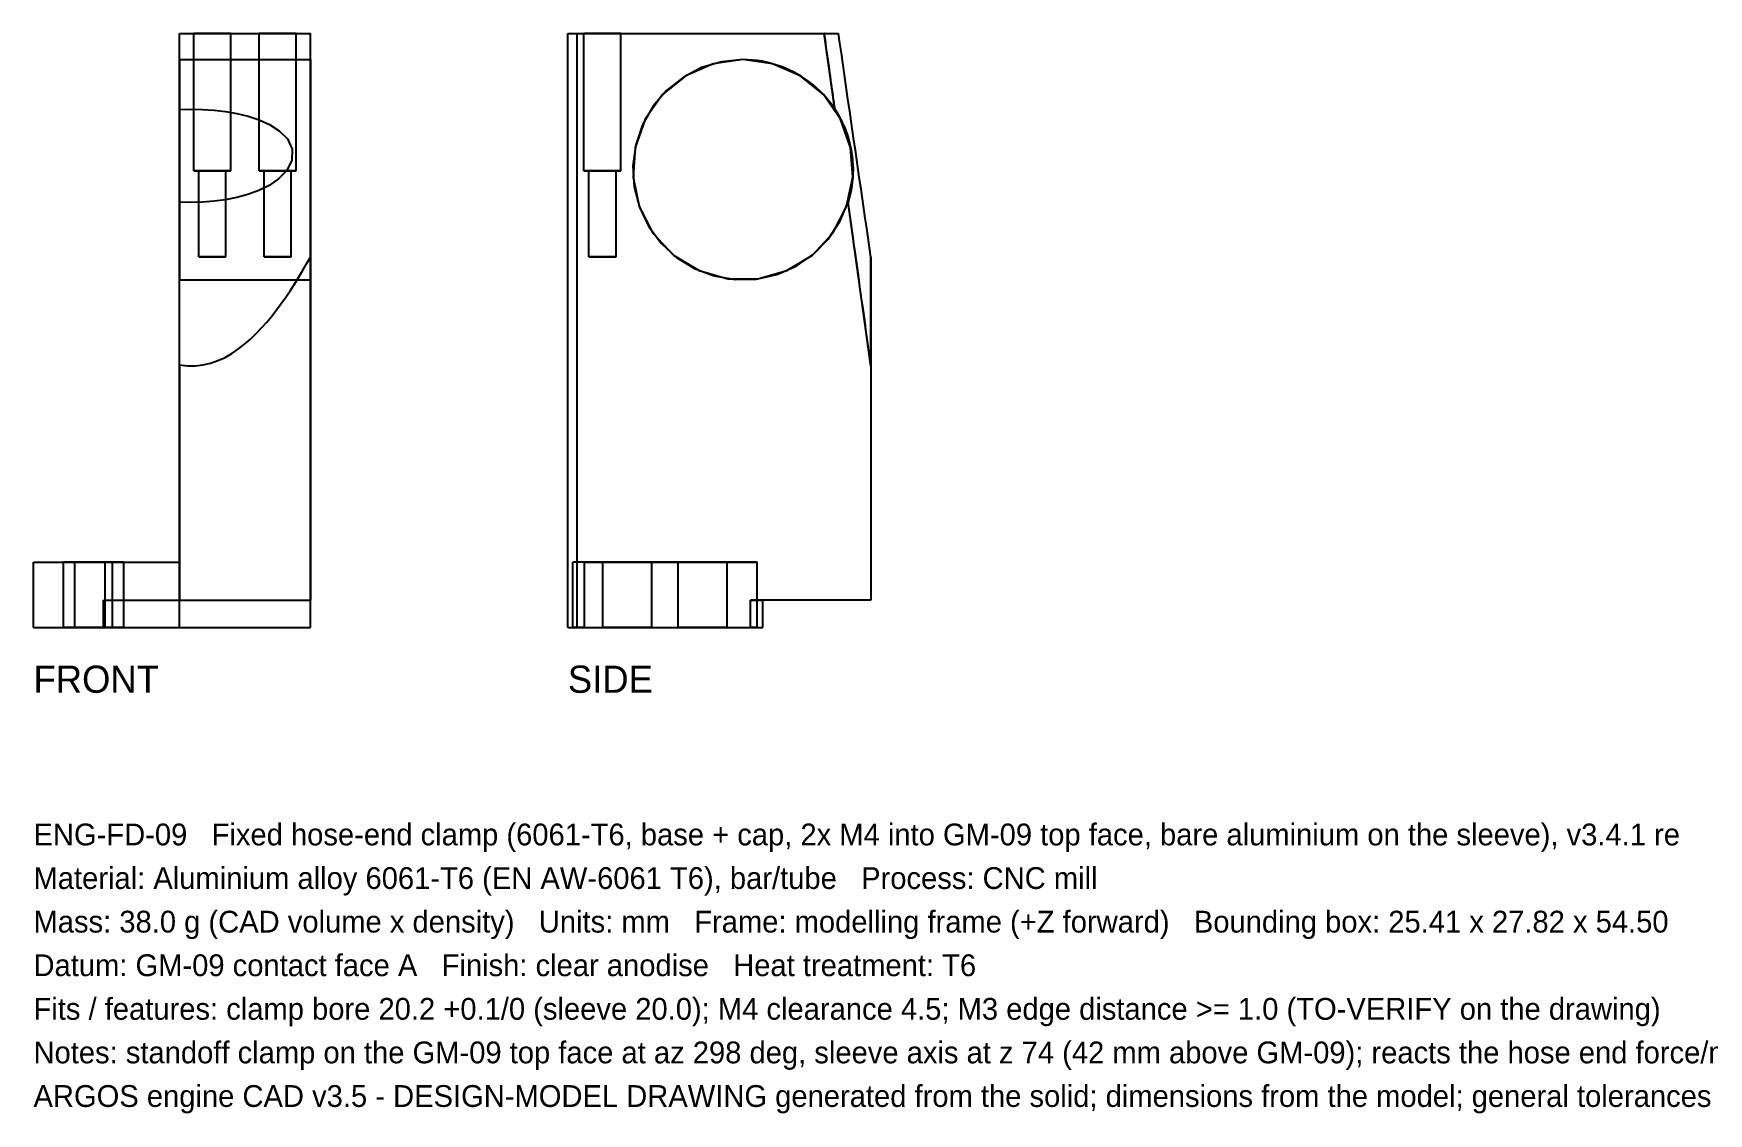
# Model space of a CAD drawing. Header units: millimetres. Extents: x 0 to 273, y -45 to 138.
# Drawn here: x 0 to 153.7, y -44.6 to 54.5 of the extents above; entities that cross this region are included whole.
import ezdxf

# ---------------------------------------------------------------- set-up
doc = ezdxf.new("R2010")
doc.units = ezdxf.units.MM
for name, color, linetype in [('FRONT_HIDDEN', 8, 'CONTINUOUS'), ('FRONT_VISIBLE', 7, 'Continuous'), ('SIDE_HIDDEN', 8, 'CONTINUOUS'), ('SIDE_VISIBLE', 7, 'Continuous')]:
    doc.layers.add(name, color=color, linetype=linetype)

msp = doc.modelspace()

# ---------------------------------------------------------------- linework, layer by layer
at = {"layer": 'FRONT_HIDDEN'}
for points in [[(13.41, 47.52), (13.41, 47.83), (13.41, 48.13), (13.41, 48.43), (13.41, 48.74), (13.41, 49.04), (13.41, 49.34), (13.41, 49.65), (13.41, 49.95), (13.41, 50.25), (13.41, 50.56), (13.41, 50.86), (13.41, 51.16), (13.41, 51.47), (13.41, 51.77), (13.41, 52.07), (13.41, 52.38), (13.41, 52.68), (13.41, 52.98), (13.41, 53.29), (13.41, 53.59), (13.41, 53.89), (13.41, 54.2), (13.41, 54.5)], [(13.41, 54.5), (13.93, 54.5), (14.45, 54.5), (14.98, 54.5), (15.5, 54.5), (16.02, 54.5), (16.54, 54.5), (17.06, 54.5), (17.58, 54.5), (18.11, 54.5), (18.63, 54.5), (19.15, 54.5), (19.67, 54.5), (20.19, 54.5), (20.72, 54.5), (21.24, 54.5), (21.76, 54.5), (22.28, 54.5), (22.8, 54.5), (23.32, 54.5), (23.85, 54.5), (24.37, 54.5), (24.89, 54.5), (25.41, 54.5)], [(18.11, 54.5), (17.96, 54.5), (17.82, 54.5), (17.67, 54.5), (17.52, 54.5), (17.37, 54.5), (17.22, 54.5), (17.08, 54.5), (16.93, 54.5), (16.78, 54.5), (16.63, 54.5), (16.48, 54.5), (16.34, 54.5), (16.19, 54.5), (16.04, 54.5), (15.89, 54.5), (15.75, 54.5), (15.6, 54.5), (15.45, 54.5), (15.3, 54.5), (15.15, 54.5), (15.01, 54.5), (14.86, 54.5), (14.71, 54.5)], [(14.71, 54.5), (14.86, 54.5), (15.01, 54.5), (15.15, 54.5), (15.3, 54.5), (15.45, 54.5), (15.6, 54.5), (15.75, 54.5), (15.89, 54.5), (16.04, 54.5), (16.19, 54.5), (16.34, 54.5), (16.48, 54.5), (16.63, 54.5), (16.78, 54.5), (16.93, 54.5), (17.08, 54.5), (17.22, 54.5), (17.37, 54.5), (17.52, 54.5), (17.67, 54.5), (17.82, 54.5), (17.96, 54.5), (18.11, 54.5)], [(14.71, 41.9), (14.71, 54.5)], [(18.11, 41.9), (18.11, 54.5)], [(24.11, 54.5), (23.96, 54.5), (23.82, 54.5), (23.67, 54.5), (23.52, 54.5), (23.37, 54.5), (23.22, 54.5), (23.08, 54.5), (22.93, 54.5), (22.78, 54.5), (22.63, 54.5), (22.48, 54.5), (22.34, 54.5), (22.19, 54.5), (22.04, 54.5), (21.89, 54.5), (21.75, 54.5), (21.6, 54.5), (21.45, 54.5), (21.3, 54.5), (21.15, 54.5), (21.01, 54.5), (20.86, 54.5), (20.71, 54.5)], [(20.71, 54.5), (20.86, 54.5), (21.01, 54.5), (21.15, 54.5), (21.3, 54.5), (21.45, 54.5), (21.6, 54.5), (21.75, 54.5), (21.89, 54.5), (22.04, 54.5), (22.19, 54.5), (22.34, 54.5), (22.48, 54.5), (22.63, 54.5), (22.78, 54.5), (22.93, 54.5), (23.08, 54.5), (23.22, 54.5), (23.37, 54.5), (23.52, 54.5), (23.67, 54.5), (23.82, 54.5), (23.96, 54.5), (24.11, 54.5)], [(20.71, 41.9), (20.71, 54.5)], [(24.11, 41.9), (24.11, 54.5)], [(25.41, 33.97), (25.41, 34.86), (25.41, 35.76), (25.41, 36.65), (25.41, 37.54), (25.41, 38.43), (25.41, 39.33), (25.41, 40.22), (25.41, 41.11), (25.41, 42), (25.41, 42.9), (25.41, 43.79), (25.41, 44.68), (25.41, 45.57), (25.41, 46.47), (25.41, 47.36), (25.41, 48.25), (25.41, 49.14), (25.41, 50.04), (25.41, 50.93), (25.41, 51.82), (25.41, 52.71), (25.41, 53.61), (25.41, 54.5)], [(13.41, 47.52), (13.41, 47.72), (13.41, 47.92), (13.41, 48.12), (13.41, 48.32), (13.41, 48.52), (13.41, 48.72), (13.41, 48.92), (13.41, 49.12), (13.41, 49.31), (13.41, 49.51), (13.41, 49.71), (13.41, 49.91), (13.41, 50.11), (13.41, 50.31), (13.41, 50.51), (13.41, 50.71), (13.41, 50.91), (13.41, 51.11), (13.41, 51.3), (13.41, 51.5), (13.41, 51.7), (13.41, 51.9), (13.41, 52.1)], [(13.41, 52.1), (13.41, 51.22), (13.41, 50.34), (13.41, 49.47), (13.41, 48.59), (13.41, 47.71), (13.41, 46.83), (13.41, 45.95), (13.41, 45.07), (13.41, 44.2), (13.41, 43.32), (13.41, 42.44), (13.41, 41.56), (13.41, 40.68), (13.41, 39.8), (13.41, 38.93), (13.41, 38.05), (13.41, 37.17), (13.41, 36.29), (13.41, 35.41), (13.41, 34.53), (13.41, 33.66), (13.41, 32.78), (13.41, 31.9)], [(13.41, 52.1), (25.41, 52.1)], [(25.41, 52.1), (25.41, 51.22), (25.41, 50.34), (25.41, 49.47), (25.41, 48.59), (25.41, 47.71), (25.41, 46.83), (25.41, 45.95), (25.41, 45.07), (25.41, 44.2), (25.41, 43.32), (25.41, 42.44), (25.41, 41.56), (25.41, 40.68), (25.41, 39.8), (25.41, 38.93), (25.41, 38.05), (25.41, 37.17), (25.41, 36.29), (25.41, 35.41), (25.41, 34.53), (25.41, 33.66), (25.41, 32.78), (25.41, 31.9)], [(25.41, 31.9), (25.41, 32.78), (25.41, 33.66), (25.41, 34.53), (25.41, 35.41), (25.41, 36.29), (25.41, 37.17), (25.41, 38.05), (25.41, 38.93), (25.41, 39.8), (25.41, 40.68), (25.41, 41.56), (25.41, 42.44), (25.41, 43.32), (25.41, 44.2), (25.41, 45.07), (25.41, 45.95), (25.41, 46.83), (25.41, 47.71), (25.41, 48.59), (25.41, 49.47), (25.41, 50.34), (25.41, 51.22), (25.41, 52.1)], [(13.41, 47.52), (14.47, 47.55), (15.52, 47.53), (16.58, 47.46), (17.63, 47.34), (18.67, 47.16), (19.7, 46.91), (20.7, 46.58), (21.66, 46.15), (22.55, 45.58), (23.3, 44.84), (23.74, 43.89), (23.71, 42.84), (23.23, 41.91), (22.49, 41.15), (21.62, 40.56), (20.67, 40.09), (19.68, 39.73), (18.66, 39.45), (17.62, 39.24), (16.58, 39.1), (15.52, 39.01), (14.47, 38.99), (13.41, 39.02)], [(18.11, 41.9), (17.96, 41.9), (17.82, 41.9), (17.67, 41.9), (17.52, 41.9), (17.37, 41.9), (17.22, 41.9), (17.08, 41.9), (16.93, 41.9), (16.78, 41.9), (16.63, 41.9), (16.48, 41.9), (16.34, 41.9), (16.19, 41.9), (16.04, 41.9), (15.89, 41.9), (15.75, 41.9), (15.6, 41.9), (15.45, 41.9), (15.3, 41.9), (15.15, 41.9), (15.01, 41.9), (14.86, 41.9), (14.71, 41.9)], [(14.71, 41.9), (14.86, 41.9), (15.01, 41.9), (15.15, 41.9), (15.3, 41.9), (15.45, 41.9), (15.6, 41.9), (15.75, 41.9), (15.89, 41.9), (16.04, 41.9), (16.19, 41.9), (16.34, 41.9), (16.48, 41.9), (16.63, 41.9), (16.78, 41.9), (16.93, 41.9), (17.08, 41.9), (17.22, 41.9), (17.37, 41.9), (17.52, 41.9), (17.67, 41.9), (17.82, 41.9), (17.96, 41.9), (18.11, 41.9)], [(17.66, 41.9), (17.55, 41.9), (17.44, 41.9), (17.33, 41.9), (17.23, 41.9), (17.12, 41.9), (17.01, 41.9), (16.9, 41.9), (16.79, 41.9), (16.68, 41.9), (16.57, 41.9), (16.47, 41.9), (16.36, 41.9), (16.25, 41.9), (16.14, 41.9), (16.03, 41.9), (15.92, 41.9), (15.81, 41.9), (15.7, 41.9), (15.6, 41.9), (15.49, 41.9), (15.38, 41.9), (15.27, 41.9), (15.16, 41.9)], [(15.16, 41.9), (15.27, 41.9), (15.38, 41.9), (15.49, 41.9), (15.6, 41.9), (15.7, 41.9), (15.81, 41.9), (15.92, 41.9), (16.03, 41.9), (16.14, 41.9), (16.25, 41.9), (16.36, 41.9), (16.47, 41.9), (16.57, 41.9), (16.68, 41.9), (16.79, 41.9), (16.9, 41.9), (17.01, 41.9), (17.12, 41.9), (17.23, 41.9), (17.33, 41.9), (17.44, 41.9), (17.55, 41.9), (17.66, 41.9)], [(15.16, 34), (15.16, 41.9)], [(17.66, 34), (17.66, 41.9)], [(24.11, 41.9), (23.96, 41.9), (23.82, 41.9), (23.67, 41.9), (23.52, 41.9), (23.37, 41.9), (23.22, 41.9), (23.08, 41.9), (22.93, 41.9), (22.78, 41.9), (22.63, 41.9), (22.48, 41.9), (22.34, 41.9), (22.19, 41.9), (22.04, 41.9), (21.89, 41.9), (21.75, 41.9), (21.6, 41.9), (21.45, 41.9), (21.3, 41.9), (21.15, 41.9), (21.01, 41.9), (20.86, 41.9), (20.71, 41.9)], [(20.71, 41.9), (20.86, 41.9), (21.01, 41.9), (21.15, 41.9), (21.3, 41.9), (21.45, 41.9), (21.6, 41.9), (21.75, 41.9), (21.89, 41.9), (22.04, 41.9), (22.19, 41.9), (22.34, 41.9), (22.48, 41.9), (22.63, 41.9), (22.78, 41.9), (22.93, 41.9), (23.08, 41.9), (23.22, 41.9), (23.37, 41.9), (23.52, 41.9), (23.67, 41.9), (23.82, 41.9), (23.96, 41.9), (24.11, 41.9)], [(23.66, 41.9), (23.55, 41.9), (23.44, 41.9), (23.33, 41.9), (23.23, 41.9), (23.12, 41.9), (23.01, 41.9), (22.9, 41.9), (22.79, 41.9), (22.68, 41.9), (22.57, 41.9), (22.47, 41.9), (22.36, 41.9), (22.25, 41.9), (22.14, 41.9), (22.03, 41.9), (21.92, 41.9), (21.81, 41.9), (21.7, 41.9), (21.6, 41.9), (21.49, 41.9), (21.38, 41.9), (21.27, 41.9), (21.16, 41.9)], [(21.16, 41.9), (21.27, 41.9), (21.38, 41.9), (21.49, 41.9), (21.6, 41.9), (21.7, 41.9), (21.81, 41.9), (21.92, 41.9), (22.03, 41.9), (22.14, 41.9), (22.25, 41.9), (22.36, 41.9), (22.47, 41.9), (22.57, 41.9), (22.68, 41.9), (22.79, 41.9), (22.9, 41.9), (23.01, 41.9), (23.12, 41.9), (23.23, 41.9), (23.33, 41.9), (23.44, 41.9), (23.55, 41.9), (23.66, 41.9)], [(21.16, 34), (21.16, 41.9)], [(23.66, 34), (23.66, 41.9)], [(13.41, 31.9), (13.41, 32.21), (13.41, 32.52), (13.41, 32.83), (13.41, 33.14), (13.41, 33.45), (13.41, 33.76), (13.41, 34.07), (13.41, 34.38), (13.41, 34.69), (13.41, 35), (13.41, 35.31), (13.41, 35.62), (13.41, 35.92), (13.41, 36.23), (13.41, 36.54), (13.41, 36.85), (13.41, 37.16), (13.41, 37.47), (13.41, 37.78), (13.41, 38.09), (13.41, 38.4), (13.41, 38.71), (13.41, 39.02)], [(13.41, 24.09), (13.41, 24.74), (13.41, 25.39), (13.41, 26.04), (13.41, 26.69), (13.41, 27.34), (13.41, 27.98), (13.41, 28.63), (13.41, 29.28), (13.41, 29.93), (13.41, 30.58), (13.41, 31.23), (13.41, 31.88), (13.41, 32.53), (13.41, 33.18), (13.41, 33.83), (13.41, 34.48), (13.41, 35.13), (13.41, 35.78), (13.41, 36.42), (13.41, 37.07), (13.41, 37.72), (13.41, 38.37), (13.41, 39.02)], [(13.41, 24.09), (14.12, 24), (14.84, 24), (15.55, 24.09), (16.25, 24.25), (16.93, 24.48), (17.59, 24.78), (18.2, 25.15), (18.8, 25.55), (19.37, 25.99), (19.91, 26.46), (20.43, 26.96), (20.93, 27.48), (21.4, 28.02), (21.87, 28.57), (22.3, 29.14), (22.74, 29.71), (23.15, 30.3), (23.55, 30.89), (23.94, 31.5), (24.32, 32.11), (24.69, 32.72), (25.05, 33.35), (25.41, 33.97)], [(17.66, 34), (17.55, 34), (17.44, 34), (17.33, 34), (17.23, 34), (17.12, 34), (17.01, 34), (16.9, 34), (16.79, 34), (16.68, 34), (16.57, 34), (16.47, 34), (16.36, 34), (16.25, 34), (16.14, 34), (16.03, 34), (15.92, 34), (15.81, 34), (15.7, 34), (15.6, 34), (15.49, 34), (15.38, 34), (15.27, 34), (15.16, 34)], [(15.16, 34), (15.27, 34), (15.38, 34), (15.49, 34), (15.6, 34), (15.7, 34), (15.81, 34), (15.92, 34), (16.03, 34), (16.14, 34), (16.25, 34), (16.36, 34), (16.47, 34), (16.57, 34), (16.68, 34), (16.79, 34), (16.9, 34), (17.01, 34), (17.12, 34), (17.23, 34), (17.33, 34), (17.44, 34), (17.55, 34), (17.66, 34)], [(23.66, 34), (23.55, 34), (23.44, 34), (23.33, 34), (23.23, 34), (23.12, 34), (23.01, 34), (22.9, 34), (22.79, 34), (22.68, 34), (22.57, 34), (22.47, 34), (22.36, 34), (22.25, 34), (22.14, 34), (22.03, 34), (21.92, 34), (21.81, 34), (21.7, 34), (21.6, 34), (21.49, 34), (21.38, 34), (21.27, 34), (21.16, 34)], [(21.16, 34), (21.27, 34), (21.38, 34), (21.49, 34), (21.6, 34), (21.7, 34), (21.81, 34), (21.92, 34), (22.03, 34), (22.14, 34), (22.25, 34), (22.36, 34), (22.47, 34), (22.57, 34), (22.68, 34), (22.79, 34), (22.9, 34), (23.01, 34), (23.12, 34), (23.23, 34), (23.33, 34), (23.44, 34), (23.55, 34), (23.66, 34)], [(25.41, 33.97), (25.41, 2.5)], [(13.41, 31.9), (25.41, 31.9)], [(13.41, 24.09), (13.41, 2.5)], [(0, 6), (13.41, 6)], [(0, 0), (0, 6)], [(7.25, 6), (7.05, 6), (6.86, 6), (6.66, 6), (6.47, 6), (6.27, 6), (6.08, 6), (5.88, 6), (5.68, 6), (5.49, 6), (5.29, 6), (5.1, 6), (4.9, 6), (4.71, 6), (4.51, 6), (4.32, 6), (4.12, 6), (3.92, 6), (3.73, 6), (3.53, 6), (3.34, 6), (3.14, 6), (2.95, 6), (2.75, 6)], [(2.75, 6), (2.95, 6), (3.14, 6), (3.34, 6), (3.53, 6), (3.73, 6), (3.92, 6), (4.12, 6), (4.32, 6), (4.51, 6), (4.71, 6), (4.9, 6), (5.1, 6), (5.29, 6), (5.49, 6), (5.68, 6), (5.88, 6), (6.08, 6), (6.27, 6), (6.47, 6), (6.66, 6), (6.86, 6), (7.05, 6), (7.25, 6)], [(2.75, 0), (2.75, 6)], [(8.28, 6), (8.09, 6), (7.89, 6), (7.7, 6), (7.5, 6), (7.31, 6), (7.11, 6), (6.92, 6), (6.72, 6), (6.52, 6), (6.33, 6), (6.13, 6), (5.94, 6), (5.74, 6), (5.55, 6), (5.35, 6), (5.15, 6), (4.96, 6), (4.76, 6), (4.57, 6), (4.37, 6), (4.18, 6), (3.98, 6), (3.78, 6)], [(3.78, 6), (3.98, 6), (4.18, 6), (4.37, 6), (4.57, 6), (4.76, 6), (4.96, 6), (5.15, 6), (5.35, 6), (5.55, 6), (5.74, 6), (5.94, 6), (6.13, 6), (6.33, 6), (6.52, 6), (6.72, 6), (6.92, 6), (7.11, 6), (7.31, 6), (7.5, 6), (7.7, 6), (7.89, 6), (8.09, 6), (8.28, 6)], [(3.78, 0), (3.78, 6)], [(7.25, 0), (7.25, 6)], [(8.28, 0), (8.28, 6)], [(13.41, 2.5), (13.41, 6)], [(13.41, 0), (13.41, 6)], [(6.41, 2.5), (13.41, 2.5)], [(6.41, 2.5), (7.24, 2.5), (8.07, 2.5), (8.89, 2.5), (9.72, 2.5), (10.54, 2.5), (11.37, 2.5), (12.2, 2.5), (13.02, 2.5), (13.85, 2.5), (14.67, 2.5), (15.5, 2.5), (16.33, 2.5), (17.15, 2.5), (17.98, 2.5), (18.8, 2.5), (19.63, 2.5), (20.46, 2.5), (21.28, 2.5), (22.11, 2.5), (22.93, 2.5), (23.76, 2.5), (24.58, 2.5), (25.41, 2.5)], [(6.41, 0), (6.41, 2.5)], [(13.41, 2.5), (25.41, 2.5)], [(25.41, 0), (25.41, 2.5)], [(0, 0), (6.41, 0)], [(7.25, 0), (7.05, 0), (6.86, 0), (6.66, 0), (6.47, 0), (6.27, 0), (6.08, 0), (5.88, 0), (5.68, 0), (5.49, 0), (5.29, 0), (5.1, 0), (4.9, 0), (4.71, 0), (4.51, 0), (4.32, 0), (4.12, 0), (3.92, 0), (3.73, 0), (3.53, 0), (3.34, 0), (3.14, 0), (2.95, 0), (2.75, 0)], [(2.75, 0), (2.95, 0), (3.14, 0), (3.34, 0), (3.53, 0), (3.73, 0), (3.92, 0), (4.12, 0), (4.32, 0), (4.51, 0), (4.71, 0), (4.9, 0), (5.1, 0), (5.29, 0), (5.49, 0), (5.68, 0), (5.88, 0), (6.08, 0), (6.27, 0), (6.47, 0), (6.66, 0), (6.86, 0), (7.05, 0), (7.25, 0)], [(8.28, 0), (8.09, 0), (7.89, 0), (7.7, 0), (7.5, 0), (7.31, 0), (7.11, 0), (6.92, 0), (6.72, 0), (6.52, 0), (6.33, 0), (6.13, 0), (5.94, 0), (5.74, 0), (5.55, 0), (5.35, 0), (5.15, 0), (4.96, 0), (4.76, 0), (4.57, 0), (4.37, 0), (4.18, 0), (3.98, 0), (3.78, 0)], [(3.78, 0), (3.98, 0), (4.18, 0), (4.37, 0), (4.57, 0), (4.76, 0), (4.96, 0), (5.15, 0), (5.35, 0), (5.55, 0), (5.74, 0), (5.94, 0), (6.13, 0), (6.33, 0), (6.52, 0), (6.72, 0), (6.92, 0), (7.11, 0), (7.31, 0), (7.5, 0), (7.7, 0), (7.89, 0), (8.09, 0), (8.28, 0)], [(6.41, 0), (7.24, 0), (8.07, 0), (8.89, 0), (9.72, 0), (10.54, 0), (11.37, 0), (12.2, 0), (13.02, 0), (13.85, 0), (14.67, 0), (15.5, 0), (16.33, 0), (17.15, 0), (17.98, 0), (18.8, 0), (19.63, 0), (20.46, 0), (21.28, 0), (22.11, 0), (22.93, 0), (23.76, 0), (24.58, 0), (25.41, 0)]]:
    msp.add_lwpolyline(points, dxfattribs=at)
at = {"layer": 'FRONT_VISIBLE'}
for points in [[(13.41, 0), (13.41, 54.5)], [(13.41, 54.5), (13.93, 54.5), (14.45, 54.5), (14.98, 54.5), (15.5, 54.5), (16.02, 54.5), (16.54, 54.5), (17.06, 54.5), (17.58, 54.5), (18.11, 54.5), (18.63, 54.5), (19.15, 54.5), (19.67, 54.5), (20.19, 54.5), (20.72, 54.5), (21.24, 54.5), (21.76, 54.5), (22.28, 54.5), (22.8, 54.5), (23.32, 54.5), (23.85, 54.5), (24.37, 54.5), (24.89, 54.5), (25.41, 54.5)], [(25.41, 0), (25.41, 54.5)], [(0, 6), (0.29, 6), (0.57, 6), (0.86, 6), (1.14, 6), (1.43, 6), (1.72, 6), (2, 6), (2.29, 6), (2.57, 6), (2.86, 6), (3.15, 6), (3.43, 6), (3.72, 6), (4, 6), (4.29, 6), (4.58, 6), (4.86, 6), (5.15, 6), (5.43, 6), (5.72, 6), (6.01, 6), (6.29, 6), (6.58, 6)], [(0, 0), (0, 6)], [(6.58, 6), (13.41, 6)], [(6.58, 0), (6.58, 6)], [(0, 0), (0.29, 0), (0.57, 0), (0.86, 0), (1.14, 0), (1.43, 0), (1.72, 0), (2, 0), (2.29, 0), (2.57, 0), (2.86, 0), (3.15, 0), (3.43, 0), (3.72, 0), (4, 0), (4.29, 0), (4.58, 0), (4.86, 0), (5.15, 0), (5.43, 0), (5.72, 0), (6.01, 0), (6.29, 0), (6.58, 0)], [(6.58, 0), (13.41, 0)], [(13.41, 0), (13.93, 0), (14.45, 0), (14.98, 0), (15.5, 0), (16.02, 0), (16.54, 0), (17.06, 0), (17.58, 0), (18.11, 0), (18.63, 0), (19.15, 0), (19.67, 0), (20.19, 0), (20.72, 0), (21.24, 0), (21.76, 0), (22.28, 0), (22.8, 0), (23.32, 0), (23.85, 0), (24.37, 0), (24.89, 0), (25.41, 0)]]:
    msp.add_lwpolyline(points, dxfattribs=at)
at = {"layer": 'SIDE_HIDDEN'}
for points in [[(49.04, 0), (49.04, 54.5)], [(49.04, 54.5), (72.58, 54.5)], [(49.04, 54.5), (49.04, 54.5), (49.04, 54.5), (49.04, 54.5), (49.04, 54.5), (49.04, 54.5), (49.04, 54.5), (49.04, 54.5), (49.04, 54.5), (49.04, 54.5), (49.04, 54.5), (49.04, 54.5), (49.04, 54.5), (49.04, 54.5), (49.04, 54.5), (49.04, 54.5), (49.04, 54.5), (49.04, 54.5), (49.04, 54.5), (49.04, 54.5), (49.04, 54.5), (49.04, 54.5), (49.04, 54.5), (49.04, 54.5)], [(53.91, 54.5), (53.76, 54.5), (53.61, 54.5), (53.46, 54.5), (53.31, 54.5), (53.17, 54.5), (53.02, 54.5), (52.87, 54.5), (52.72, 54.5), (52.58, 54.5), (52.43, 54.5), (52.28, 54.5), (52.13, 54.5), (51.98, 54.5), (51.84, 54.5), (51.69, 54.5), (51.54, 54.5), (51.39, 54.5), (51.25, 54.5), (51.1, 54.5), (50.95, 54.5), (50.8, 54.5), (50.65, 54.5), (50.51, 54.5)], [(50.51, 54.5), (50.58, 54.5), (50.65, 54.5), (50.73, 54.5), (50.8, 54.5), (50.88, 54.5), (50.95, 54.5), (51.02, 54.5), (51.1, 54.5), (51.17, 54.5), (51.25, 54.5), (51.32, 54.5), (51.39, 54.5), (51.47, 54.5), (51.54, 54.5), (51.61, 54.5), (51.69, 54.5), (51.76, 54.5), (51.84, 54.5), (51.91, 54.5), (51.98, 54.5), (52.06, 54.5), (52.13, 54.5), (52.21, 54.5)], [(53.91, 54.5), (53.76, 54.5), (53.61, 54.5), (53.46, 54.5), (53.31, 54.5), (53.17, 54.5), (53.02, 54.5), (52.87, 54.5), (52.72, 54.5), (52.58, 54.5), (52.43, 54.5), (52.28, 54.5), (52.13, 54.5), (51.98, 54.5), (51.84, 54.5), (51.69, 54.5), (51.54, 54.5), (51.39, 54.5), (51.25, 54.5), (51.1, 54.5), (50.95, 54.5), (50.8, 54.5), (50.65, 54.5), (50.51, 54.5)], [(50.51, 54.5), (50.58, 54.5), (50.65, 54.5), (50.73, 54.5), (50.8, 54.5), (50.88, 54.5), (50.95, 54.5), (51.02, 54.5), (51.1, 54.5), (51.17, 54.5), (51.25, 54.5), (51.32, 54.5), (51.39, 54.5), (51.47, 54.5), (51.54, 54.5), (51.61, 54.5), (51.69, 54.5), (51.76, 54.5), (51.84, 54.5), (51.91, 54.5), (51.98, 54.5), (52.06, 54.5), (52.13, 54.5), (52.21, 54.5)], [(50.51, 41.9), (50.51, 54.5)], [(50.51, 41.9), (50.51, 54.5)], [(52.21, 54.5), (52.28, 54.5), (52.35, 54.5), (52.43, 54.5), (52.5, 54.5), (52.58, 54.5), (52.65, 54.5), (52.72, 54.5), (52.8, 54.5), (52.87, 54.5), (52.95, 54.5), (53.02, 54.5), (53.09, 54.5), (53.17, 54.5), (53.24, 54.5), (53.31, 54.5), (53.39, 54.5), (53.46, 54.5), (53.54, 54.5), (53.61, 54.5), (53.68, 54.5), (53.76, 54.5), (53.83, 54.5), (53.91, 54.5)], [(52.21, 54.5), (52.28, 54.5), (52.35, 54.5), (52.43, 54.5), (52.5, 54.5), (52.58, 54.5), (52.65, 54.5), (52.72, 54.5), (52.8, 54.5), (52.87, 54.5), (52.95, 54.5), (53.02, 54.5), (53.09, 54.5), (53.17, 54.5), (53.24, 54.5), (53.31, 54.5), (53.39, 54.5), (53.46, 54.5), (53.54, 54.5), (53.61, 54.5), (53.68, 54.5), (53.76, 54.5), (53.83, 54.5), (53.91, 54.5)], [(53.91, 41.9), (53.91, 54.5)], [(53.91, 41.9), (53.91, 54.5)], [(72.58, 54.5), (72.58, 54.5), (72.58, 54.5), (72.58, 54.5), (72.58, 54.5), (72.58, 54.5), (72.58, 54.5), (72.58, 54.5), (72.58, 54.5), (72.58, 54.5), (72.57, 54.5), (72.57, 54.5), (72.57, 54.5), (72.57, 54.5), (72.57, 54.5), (72.57, 54.5), (72.57, 54.5), (72.57, 54.5), (72.57, 54.5), (72.57, 54.5), (72.57, 54.5), (72.57, 54.5), (72.57, 54.5), (72.57, 54.5)], [(72.57, 54.5), (72.62, 54.5), (72.68, 54.5), (72.74, 54.5), (72.8, 54.5), (72.85, 54.5), (72.91, 54.5), (72.97, 54.5), (73.02, 54.5), (73.08, 54.5), (73.14, 54.5), (73.19, 54.5), (73.25, 54.5), (73.31, 54.5), (73.37, 54.5), (73.42, 54.5), (73.48, 54.5), (73.54, 54.5), (73.59, 54.5), (73.65, 54.5), (73.71, 54.5), (73.77, 54.5), (73.82, 54.5), (73.88, 54.5)], [(73.54, 47.55), (72.57, 54.5)], [(73.56, 47.52), (73.52, 47.83), (73.48, 48.13), (73.43, 48.43), (73.39, 48.74), (73.35, 49.04), (73.31, 49.34), (73.26, 49.65), (73.22, 49.95), (73.18, 50.25), (73.13, 50.56), (73.09, 50.86), (73.05, 51.16), (73.01, 51.47), (72.96, 51.77), (72.92, 52.07), (72.88, 52.38), (72.84, 52.68), (72.79, 52.98), (72.75, 53.29), (72.71, 53.59), (72.67, 53.89), (72.62, 54.2), (72.58, 54.5)], [(65.11, 52.1), (63.18, 51.91), (61.32, 51.37), (59.61, 50.47), (58.09, 49.27), (56.84, 47.8), (55.88, 46.11), (55.27, 44.28), (55.01, 42.36), (55.13, 40.43), (55.61, 38.56), (56.44, 36.81), (57.59, 35.25), (59.02, 33.94), (60.66, 32.93), (62.47, 32.25), (64.38, 31.93), (66.32, 31.97), (68.21, 32.39), (69.98, 33.16), (71.58, 34.25), (72.94, 35.62), (74.01, 37.24), (74.76, 39.02)], [(73.56, 47.52), (73.32, 47.88), (73.05, 48.23), (72.78, 48.57), (72.49, 48.89), (72.18, 49.21), (71.87, 49.5), (71.54, 49.79), (71.19, 50.06), (70.84, 50.31), (70.48, 50.55), (70.1, 50.78), (69.72, 50.98), (69.33, 51.17), (68.93, 51.35), (68.52, 51.5), (68.11, 51.64), (67.69, 51.76), (67.27, 51.87), (66.84, 51.95), (66.41, 52.02), (65.98, 52.06), (65.54, 52.09), (65.11, 52.1)], [(73.54, 47.55), (73.75, 47.22), (73.95, 46.89), (74.13, 46.54), (74.29, 46.19), (74.45, 45.84), (74.59, 45.47), (74.72, 45.11), (74.83, 44.74), (74.93, 44.36), (75.01, 43.98), (75.08, 43.6), (75.13, 43.21), (75.17, 42.83), (75.2, 42.44), (75.21, 42.05), (75.2, 41.66), (75.18, 41.27), (75.14, 40.89), (75.09, 40.5), (75.03, 40.12), (74.95, 39.74), (74.86, 39.36), (74.75, 38.99)], [(53.91, 41.9), (53.76, 41.9), (53.61, 41.9), (53.46, 41.9), (53.31, 41.9), (53.17, 41.9), (53.02, 41.9), (52.87, 41.9), (52.72, 41.9), (52.58, 41.9), (52.43, 41.9), (52.28, 41.9), (52.13, 41.9), (51.98, 41.9), (51.84, 41.9), (51.69, 41.9), (51.54, 41.9), (51.39, 41.9), (51.25, 41.9), (51.1, 41.9), (50.95, 41.9), (50.8, 41.9), (50.65, 41.9), (50.51, 41.9)], [(50.51, 41.9), (50.58, 41.9), (50.65, 41.9), (50.73, 41.9), (50.8, 41.9), (50.88, 41.9), (50.95, 41.9), (51.02, 41.9), (51.1, 41.9), (51.17, 41.9), (51.25, 41.9), (51.32, 41.9), (51.39, 41.9), (51.47, 41.9), (51.54, 41.9), (51.61, 41.9), (51.69, 41.9), (51.76, 41.9), (51.84, 41.9), (51.91, 41.9), (51.98, 41.9), (52.06, 41.9), (52.13, 41.9), (52.21, 41.9)], [(53.91, 41.9), (53.76, 41.9), (53.61, 41.9), (53.46, 41.9), (53.31, 41.9), (53.17, 41.9), (53.02, 41.9), (52.87, 41.9), (52.72, 41.9), (52.58, 41.9), (52.43, 41.9), (52.28, 41.9), (52.13, 41.9), (51.98, 41.9), (51.84, 41.9), (51.69, 41.9), (51.54, 41.9), (51.39, 41.9), (51.25, 41.9), (51.1, 41.9), (50.95, 41.9), (50.8, 41.9), (50.65, 41.9), (50.51, 41.9)], [(50.51, 41.9), (50.58, 41.9), (50.65, 41.9), (50.73, 41.9), (50.8, 41.9), (50.88, 41.9), (50.95, 41.9), (51.02, 41.9), (51.1, 41.9), (51.17, 41.9), (51.25, 41.9), (51.32, 41.9), (51.39, 41.9), (51.47, 41.9), (51.54, 41.9), (51.61, 41.9), (51.69, 41.9), (51.76, 41.9), (51.84, 41.9), (51.91, 41.9), (51.98, 41.9), (52.06, 41.9), (52.13, 41.9), (52.21, 41.9)], [(53.46, 41.9), (53.35, 41.9), (53.24, 41.9), (53.13, 41.9), (53.02, 41.9), (52.91, 41.9), (52.8, 41.9), (52.7, 41.9), (52.59, 41.9), (52.48, 41.9), (52.37, 41.9), (52.26, 41.9), (52.15, 41.9), (52.04, 41.9), (51.93, 41.9), (51.83, 41.9), (51.72, 41.9), (51.61, 41.9), (51.5, 41.9), (51.39, 41.9), (51.28, 41.9), (51.17, 41.9), (51.06, 41.9), (50.96, 41.9)], [(50.96, 41.9), (51.01, 41.9), (51.06, 41.9), (51.12, 41.9), (51.17, 41.9), (51.23, 41.9), (51.28, 41.9), (51.34, 41.9), (51.39, 41.9), (51.45, 41.9), (51.5, 41.9), (51.55, 41.9), (51.61, 41.9), (51.66, 41.9), (51.72, 41.9), (51.77, 41.9), (51.83, 41.9), (51.88, 41.9), (51.93, 41.9), (51.99, 41.9), (52.04, 41.9), (52.1, 41.9), (52.15, 41.9), (52.21, 41.9)], [(53.46, 41.9), (53.35, 41.9), (53.24, 41.9), (53.13, 41.9), (53.02, 41.9), (52.91, 41.9), (52.8, 41.9), (52.7, 41.9), (52.59, 41.9), (52.48, 41.9), (52.37, 41.9), (52.26, 41.9), (52.15, 41.9), (52.04, 41.9), (51.93, 41.9), (51.83, 41.9), (51.72, 41.9), (51.61, 41.9), (51.5, 41.9), (51.39, 41.9), (51.28, 41.9), (51.17, 41.9), (51.06, 41.9), (50.96, 41.9)], [(50.96, 41.9), (51.01, 41.9), (51.06, 41.9), (51.12, 41.9), (51.17, 41.9), (51.23, 41.9), (51.28, 41.9), (51.34, 41.9), (51.39, 41.9), (51.45, 41.9), (51.5, 41.9), (51.55, 41.9), (51.61, 41.9), (51.66, 41.9), (51.72, 41.9), (51.77, 41.9), (51.83, 41.9), (51.88, 41.9), (51.93, 41.9), (51.99, 41.9), (52.04, 41.9), (52.1, 41.9), (52.15, 41.9), (52.21, 41.9)], [(50.96, 34), (50.96, 41.9)], [(50.96, 34), (50.96, 41.9)], [(52.21, 41.9), (52.28, 41.9), (52.35, 41.9), (52.43, 41.9), (52.5, 41.9), (52.58, 41.9), (52.65, 41.9), (52.72, 41.9), (52.8, 41.9), (52.87, 41.9), (52.95, 41.9), (53.02, 41.9), (53.09, 41.9), (53.17, 41.9), (53.24, 41.9), (53.31, 41.9), (53.39, 41.9), (53.46, 41.9), (53.54, 41.9), (53.61, 41.9), (53.68, 41.9), (53.76, 41.9), (53.83, 41.9), (53.91, 41.9)], [(52.21, 41.9), (52.28, 41.9), (52.35, 41.9), (52.43, 41.9), (52.5, 41.9), (52.58, 41.9), (52.65, 41.9), (52.72, 41.9), (52.8, 41.9), (52.87, 41.9), (52.95, 41.9), (53.02, 41.9), (53.09, 41.9), (53.17, 41.9), (53.24, 41.9), (53.31, 41.9), (53.39, 41.9), (53.46, 41.9), (53.54, 41.9), (53.61, 41.9), (53.68, 41.9), (53.76, 41.9), (53.83, 41.9), (53.91, 41.9)], [(52.21, 41.9), (52.26, 41.9), (52.31, 41.9), (52.37, 41.9), (52.42, 41.9), (52.48, 41.9), (52.53, 41.9), (52.59, 41.9), (52.64, 41.9), (52.7, 41.9), (52.75, 41.9), (52.8, 41.9), (52.86, 41.9), (52.91, 41.9), (52.97, 41.9), (53.02, 41.9), (53.08, 41.9), (53.13, 41.9), (53.18, 41.9), (53.24, 41.9), (53.29, 41.9), (53.35, 41.9), (53.4, 41.9), (53.46, 41.9)], [(52.21, 41.9), (52.26, 41.9), (52.31, 41.9), (52.37, 41.9), (52.42, 41.9), (52.48, 41.9), (52.53, 41.9), (52.59, 41.9), (52.64, 41.9), (52.7, 41.9), (52.75, 41.9), (52.8, 41.9), (52.86, 41.9), (52.91, 41.9), (52.97, 41.9), (53.02, 41.9), (53.08, 41.9), (53.13, 41.9), (53.18, 41.9), (53.24, 41.9), (53.29, 41.9), (53.35, 41.9), (53.4, 41.9), (53.46, 41.9)], [(53.46, 34), (53.46, 41.9)], [(53.46, 34), (53.46, 41.9)], [(76.86, 23.98), (74.75, 38.99)], [(76.86, 24.09), (76.76, 24.74), (76.67, 25.39), (76.58, 26.04), (76.49, 26.69), (76.4, 27.34), (76.31, 27.98), (76.22, 28.63), (76.13, 29.28), (76.03, 29.93), (75.94, 30.58), (75.85, 31.23), (75.76, 31.88), (75.67, 32.53), (75.58, 33.18), (75.49, 33.83), (75.4, 34.48), (75.3, 35.13), (75.21, 35.78), (75.12, 36.42), (75.03, 37.07), (74.94, 37.72), (74.85, 38.37), (74.76, 39.02)], [(53.46, 34), (53.35, 34), (53.24, 34), (53.13, 34), (53.02, 34), (52.91, 34), (52.8, 34), (52.7, 34), (52.59, 34), (52.48, 34), (52.37, 34), (52.26, 34), (52.15, 34), (52.04, 34), (51.93, 34), (51.83, 34), (51.72, 34), (51.61, 34), (51.5, 34), (51.39, 34), (51.28, 34), (51.17, 34), (51.06, 34), (50.96, 34)], [(50.96, 34), (51.01, 34), (51.06, 34), (51.12, 34), (51.17, 34), (51.23, 34), (51.28, 34), (51.34, 34), (51.39, 34), (51.45, 34), (51.5, 34), (51.55, 34), (51.61, 34), (51.66, 34), (51.72, 34), (51.77, 34), (51.83, 34), (51.88, 34), (51.93, 34), (51.99, 34), (52.04, 34), (52.1, 34), (52.15, 34), (52.21, 34)], [(53.46, 34), (53.35, 34), (53.24, 34), (53.13, 34), (53.02, 34), (52.91, 34), (52.8, 34), (52.7, 34), (52.59, 34), (52.48, 34), (52.37, 34), (52.26, 34), (52.15, 34), (52.04, 34), (51.93, 34), (51.83, 34), (51.72, 34), (51.61, 34), (51.5, 34), (51.39, 34), (51.28, 34), (51.17, 34), (51.06, 34), (50.96, 34)], [(50.96, 34), (51.01, 34), (51.06, 34), (51.12, 34), (51.17, 34), (51.23, 34), (51.28, 34), (51.34, 34), (51.39, 34), (51.45, 34), (51.5, 34), (51.55, 34), (51.61, 34), (51.66, 34), (51.72, 34), (51.77, 34), (51.83, 34), (51.88, 34), (51.93, 34), (51.99, 34), (52.04, 34), (52.1, 34), (52.15, 34), (52.21, 34)], [(52.21, 34), (52.26, 34), (52.31, 34), (52.37, 34), (52.42, 34), (52.48, 34), (52.53, 34), (52.59, 34), (52.64, 34), (52.7, 34), (52.75, 34), (52.8, 34), (52.86, 34), (52.91, 34), (52.97, 34), (53.02, 34), (53.08, 34), (53.13, 34), (53.18, 34), (53.24, 34), (53.29, 34), (53.35, 34), (53.4, 34), (53.46, 34)], [(52.21, 34), (52.26, 34), (52.31, 34), (52.37, 34), (52.42, 34), (52.48, 34), (52.53, 34), (52.59, 34), (52.64, 34), (52.7, 34), (52.75, 34), (52.8, 34), (52.86, 34), (52.91, 34), (52.97, 34), (53.02, 34), (53.08, 34), (53.13, 34), (53.18, 34), (53.24, 34), (53.29, 34), (53.35, 34), (53.4, 34), (53.46, 34)], [(76.86, 23.98), (76.86, 24.42), (76.86, 24.85), (76.86, 25.28), (76.86, 25.72), (76.86, 26.15), (76.86, 26.59), (76.86, 27.02), (76.86, 27.46), (76.86, 27.89), (76.86, 28.32), (76.86, 28.76), (76.86, 29.19), (76.86, 29.63), (76.86, 30.06), (76.86, 30.5), (76.86, 30.93), (76.86, 31.36), (76.86, 31.8), (76.86, 32.23), (76.86, 32.67), (76.86, 33.1), (76.86, 33.54), (76.86, 33.97)], [(76.86, 24.09), (76.86, 2.5)], [(76.86, 24.09), (76.86, 24.08), (76.86, 24.08), (76.86, 24.07), (76.86, 24.07), (76.86, 24.07), (76.86, 24.06), (76.86, 24.06), (76.86, 24.05), (76.86, 24.05), (76.86, 24.04), (76.86, 24.04), (76.86, 24.03), (76.86, 24.03), (76.86, 24.02), (76.86, 24.02), (76.86, 24.01), (76.86, 24.01), (76.86, 24), (76.86, 24), (76.86, 23.99), (76.86, 23.99), (76.86, 23.99), (76.86, 23.98)], [(66.42, 6), (49.49, 6)], [(49.49, 0), (49.49, 6)], [(50.58, 6), (50.53, 6), (50.48, 6), (50.44, 6), (50.39, 6), (50.34, 6), (50.3, 6), (50.25, 6), (50.2, 6), (50.15, 6), (50.11, 6), (50.06, 6), (50.01, 6), (49.97, 6), (49.92, 6), (49.87, 6), (49.82, 6), (49.78, 6), (49.73, 6), (49.68, 6), (49.64, 6), (49.59, 6), (49.54, 6), (49.49, 6)], [(49.49, 0), (49.49, 6)], [(50.58, 6), (66.42, 6)], [(50.58, 0), (50.58, 6)], [(56.74, 6), (56.55, 6), (56.35, 6), (56.16, 6), (55.96, 6), (55.77, 6), (55.57, 6), (55.37, 6), (55.18, 6), (54.98, 6), (54.79, 6), (54.59, 6), (54.4, 6), (54.2, 6), (54.01, 6), (53.81, 6), (53.61, 6), (53.42, 6), (53.22, 6), (53.03, 6), (52.83, 6), (52.64, 6), (52.44, 6), (52.24, 6)], [(52.24, 6), (52.34, 6), (52.44, 6), (52.54, 6), (52.64, 6), (52.73, 6), (52.83, 6), (52.93, 6), (53.03, 6), (53.12, 6), (53.22, 6), (53.32, 6), (53.42, 6), (53.52, 6), (53.61, 6), (53.71, 6), (53.81, 6), (53.91, 6), (54.01, 6), (54.1, 6), (54.2, 6), (54.3, 6), (54.4, 6), (54.49, 6)], [(52.24, 0), (52.24, 6)], [(54.49, 6), (54.59, 6), (54.69, 6), (54.79, 6), (54.89, 6), (54.98, 6), (55.08, 6), (55.18, 6), (55.28, 6), (55.37, 6), (55.47, 6), (55.57, 6), (55.67, 6), (55.77, 6), (55.86, 6), (55.96, 6), (56.06, 6), (56.16, 6), (56.26, 6), (56.35, 6), (56.45, 6), (56.55, 6), (56.65, 6), (56.74, 6)], [(56.74, 0), (56.74, 6)], [(63.67, 6), (63.47, 6), (63.28, 6), (63.08, 6), (62.88, 6), (62.69, 6), (62.49, 6), (62.3, 6), (62.1, 6), (61.91, 6), (61.71, 6), (61.52, 6), (61.32, 6), (61.12, 6), (60.93, 6), (60.73, 6), (60.54, 6), (60.34, 6), (60.15, 6), (59.95, 6), (59.75, 6), (59.56, 6), (59.36, 6), (59.17, 6)], [(59.17, 6), (59.27, 6), (59.36, 6), (59.46, 6), (59.56, 6), (59.66, 6), (59.75, 6), (59.85, 6), (59.95, 6), (60.05, 6), (60.15, 6), (60.24, 6), (60.34, 6), (60.44, 6), (60.54, 6), (60.63, 6), (60.73, 6), (60.83, 6), (60.93, 6), (61.03, 6), (61.12, 6), (61.22, 6), (61.32, 6), (61.42, 6)], [(59.17, 0), (59.17, 6)], [(61.42, 6), (61.52, 6), (61.61, 6), (61.71, 6), (61.81, 6), (61.91, 6), (62, 6), (62.1, 6), (62.2, 6), (62.3, 6), (62.4, 6), (62.49, 6), (62.59, 6), (62.69, 6), (62.79, 6), (62.88, 6), (62.98, 6), (63.08, 6), (63.18, 6), (63.28, 6), (63.37, 6), (63.47, 6), (63.57, 6), (63.67, 6)], [(63.67, 0), (63.67, 6)], [(66.42, 2.5), (66.42, 6)], [(66.42, 0), (66.42, 6)], [(66.42, 2.5), (66.39, 2.5), (66.36, 2.5), (66.33, 2.5), (66.31, 2.5), (66.28, 2.5), (66.25, 2.5), (66.23, 2.5), (66.2, 2.5), (66.17, 2.5), (66.14, 2.5), (66.12, 2.5), (66.09, 2.5), (66.06, 2.5), (66.03, 2.5), (66.01, 2.5), (65.98, 2.5), (65.95, 2.5), (65.92, 2.5), (65.9, 2.5), (65.87, 2.5), (65.84, 2.5), (65.81, 2.5), (65.79, 2.5)], [(65.79, 2.5), (65.84, 2.5), (65.88, 2.5), (65.93, 2.5), (65.98, 2.5), (66.03, 2.5), (66.08, 2.5), (66.13, 2.5), (66.18, 2.5), (66.23, 2.5), (66.28, 2.5), (66.33, 2.5), (66.38, 2.5), (66.43, 2.5), (66.48, 2.5), (66.53, 2.5), (66.58, 2.5), (66.63, 2.5), (66.68, 2.5), (66.73, 2.5), (66.78, 2.5), (66.83, 2.5), (66.88, 2.5), (66.92, 2.5)], [(65.79, 0), (65.79, 2.5)], [(76.86, 2.5), (66.42, 2.5)], [(66.42, 0), (66.42, 2.5)], [(49.04, 0), (49.49, 0)], [(49.04, 0), (49.04, 0), (49.04, 0), (49.04, 0), (49.04, 0), (49.04, 0), (49.04, 0), (49.04, 0), (49.04, 0), (49.04, 0), (49.04, 0), (49.04, 0), (49.04, 0), (49.04, 0), (49.04, 0), (49.04, 0), (49.04, 0), (49.04, 0), (49.04, 0), (49.04, 0), (49.04, 0), (49.04, 0), (49.04, 0), (49.04, 0)], [(50.58, 0), (50.53, 0), (50.48, 0), (50.44, 0), (50.39, 0), (50.34, 0), (50.3, 0), (50.25, 0), (50.2, 0), (50.15, 0), (50.11, 0), (50.06, 0), (50.01, 0), (49.97, 0), (49.92, 0), (49.87, 0), (49.82, 0), (49.78, 0), (49.73, 0), (49.68, 0), (49.64, 0), (49.59, 0), (49.54, 0), (49.49, 0)], [(50.58, 0), (66.42, 0)], [(56.74, 0), (56.55, 0), (56.35, 0), (56.16, 0), (55.96, 0), (55.77, 0), (55.57, 0), (55.37, 0), (55.18, 0), (54.98, 0), (54.79, 0), (54.59, 0), (54.4, 0), (54.2, 0), (54.01, 0), (53.81, 0), (53.61, 0), (53.42, 0), (53.22, 0), (53.03, 0), (52.83, 0), (52.64, 0), (52.44, 0), (52.24, 0)], [(52.24, 0), (52.34, 0), (52.44, 0), (52.54, 0), (52.64, 0), (52.73, 0), (52.83, 0), (52.93, 0), (53.03, 0), (53.12, 0), (53.22, 0), (53.32, 0), (53.42, 0), (53.52, 0), (53.61, 0), (53.71, 0), (53.81, 0), (53.91, 0), (54.01, 0), (54.1, 0), (54.2, 0), (54.3, 0), (54.4, 0), (54.49, 0)], [(54.49, 0), (54.59, 0), (54.69, 0), (54.79, 0), (54.89, 0), (54.98, 0), (55.08, 0), (55.18, 0), (55.28, 0), (55.37, 0), (55.47, 0), (55.57, 0), (55.67, 0), (55.77, 0), (55.86, 0), (55.96, 0), (56.06, 0), (56.16, 0), (56.26, 0), (56.35, 0), (56.45, 0), (56.55, 0), (56.65, 0), (56.74, 0)], [(63.67, 0), (63.47, 0), (63.28, 0), (63.08, 0), (62.88, 0), (62.69, 0), (62.49, 0), (62.3, 0), (62.1, 0), (61.91, 0), (61.71, 0), (61.52, 0), (61.32, 0), (61.12, 0), (60.93, 0), (60.73, 0), (60.54, 0), (60.34, 0), (60.15, 0), (59.95, 0), (59.75, 0), (59.56, 0), (59.36, 0), (59.17, 0)], [(59.17, 0), (59.27, 0), (59.36, 0), (59.46, 0), (59.56, 0), (59.66, 0), (59.75, 0), (59.85, 0), (59.95, 0), (60.05, 0), (60.15, 0), (60.24, 0), (60.34, 0), (60.44, 0), (60.54, 0), (60.63, 0), (60.73, 0), (60.83, 0), (60.93, 0), (61.03, 0), (61.12, 0), (61.22, 0), (61.32, 0), (61.42, 0)], [(61.42, 0), (61.52, 0), (61.61, 0), (61.71, 0), (61.81, 0), (61.91, 0), (62, 0), (62.1, 0), (62.2, 0), (62.3, 0), (62.4, 0), (62.49, 0), (62.59, 0), (62.69, 0), (62.79, 0), (62.88, 0), (62.98, 0), (63.08, 0), (63.18, 0), (63.28, 0), (63.37, 0), (63.47, 0), (63.57, 0), (63.67, 0)], [(66.42, 0), (66.39, 0), (66.36, 0), (66.33, 0), (66.31, 0), (66.28, 0), (66.25, 0), (66.23, 0), (66.2, 0), (66.17, 0), (66.14, 0), (66.12, 0), (66.09, 0), (66.06, 0), (66.03, 0), (66.01, 0), (65.98, 0), (65.95, 0), (65.92, 0), (65.9, 0), (65.87, 0), (65.84, 0), (65.81, 0), (65.79, 0)], [(65.79, 0), (65.84, 0), (65.88, 0), (65.93, 0), (65.98, 0), (66.03, 0), (66.08, 0), (66.13, 0), (66.18, 0), (66.23, 0), (66.28, 0), (66.33, 0), (66.38, 0), (66.43, 0), (66.48, 0), (66.53, 0), (66.58, 0), (66.63, 0), (66.68, 0), (66.73, 0), (66.78, 0), (66.83, 0), (66.88, 0), (66.92, 0)]]:
    msp.add_lwpolyline(points, dxfattribs=at)
at = {"layer": 'SIDE_VISIBLE'}
for points in [[(49.04, 54.5), (49.07, 54.5), (49.11, 54.5), (49.15, 54.5), (49.19, 54.5), (49.22, 54.5), (49.26, 54.5), (49.3, 54.5), (49.33, 54.5), (49.37, 54.5), (49.41, 54.5), (49.45, 54.5), (49.48, 54.5), (49.52, 54.5), (49.56, 54.5), (49.6, 54.5), (49.63, 54.5), (49.67, 54.5), (49.71, 54.5), (49.75, 54.5), (49.78, 54.5), (49.82, 54.5), (49.86, 54.5), (49.9, 54.5)], [(49.04, 0), (49.04, 54.5)], [(49.9, 0), (49.9, 54.5)], [(49.9, 54.5), (73.88, 54.5)], [(76.86, 33.97), (76.73, 34.86), (76.6, 35.76), (76.47, 36.65), (76.34, 37.54), (76.21, 38.43), (76.08, 39.33), (75.95, 40.22), (75.82, 41.11), (75.69, 42), (75.56, 42.9), (75.43, 43.79), (75.3, 44.68), (75.17, 45.57), (75.04, 46.47), (74.91, 47.36), (74.78, 48.25), (74.65, 49.14), (74.53, 50.04), (74.4, 50.93), (74.27, 51.82), (74.14, 52.71), (74.01, 53.61), (73.88, 54.5)], [(65.11, 52.1), (62.38, 51.73), (59.86, 50.63), (57.72, 48.89), (56.14, 46.65), (55.22, 44.05), (55.03, 41.31), (55.59, 38.62), (56.85, 36.18), (58.73, 34.17), (61.08, 32.74), (63.73, 31.99), (66.48, 31.99), (69.13, 32.74), (71.48, 34.17), (73.36, 36.18), (74.62, 38.62), (75.18, 41.31), (74.99, 44.05), (74.07, 46.65), (72.49, 48.89), (70.35, 50.63), (67.83, 51.73), (65.11, 52.1)], [(73.56, 47.52), (73.56, 47.53), (73.56, 47.53), (73.56, 47.53), (73.56, 47.53), (73.56, 47.53), (73.56, 47.53), (73.56, 47.53), (73.56, 47.53), (73.55, 47.54), (73.55, 47.54), (73.55, 47.54), (73.55, 47.54), (73.55, 47.54), (73.55, 47.54), (73.55, 47.54), (73.55, 47.54), (73.55, 47.54), (73.55, 47.55), (73.55, 47.55), (73.55, 47.55), (73.54, 47.55), (73.54, 47.55), (73.54, 47.55)], [(74.75, 38.99), (74.75, 38.99), (74.75, 38.99), (74.75, 38.99), (74.75, 38.99), (74.75, 39), (74.75, 39), (74.75, 39), (74.75, 39), (74.75, 39), (74.75, 39), (74.75, 39), (74.75, 39.01), (74.75, 39.01), (74.75, 39.01), (74.75, 39.01), (74.75, 39.01), (74.75, 39.01), (74.75, 39.01), (74.76, 39.02), (74.76, 39.02), (74.76, 39.02), (74.76, 39.02), (74.76, 39.02)], [(76.86, 33.97), (76.86, 2.5)], [(76.86, 2.5), (66.92, 2.5)], [(66.92, 0), (66.92, 2.5)], [(49.04, 0), (49.07, 0), (49.11, 0), (49.15, 0), (49.19, 0), (49.22, 0), (49.26, 0), (49.3, 0), (49.33, 0), (49.37, 0), (49.41, 0), (49.45, 0), (49.48, 0), (49.52, 0), (49.56, 0), (49.6, 0), (49.63, 0), (49.67, 0), (49.71, 0), (49.75, 0), (49.78, 0), (49.82, 0), (49.86, 0), (49.9, 0)], [(49.9, 0), (66.92, 0)]]:
    msp.add_lwpolyline(points, dxfattribs=at)

# ---------------------------------------------------------------- texts
for s, p in [('ENG-FD-09   Fixed hose-end clamp (6061-T6, base + cap, 2x M4 into GM-09 top face, bare aluminium on the sleeve), v3.4.1 re', (0, -20)), ('Material: Aluminium alloy 6061-T6 (EN AW-6061 T6), bar/tube   Process: CNC mill', (0, -24)), ('Mass: 38.0 g (CAD volume x density)   Units: mm   Frame: modelling frame (+Z forward)   Bounding box: 25.41 x 27.82 x 54.50', (0, -28)), ('Datum: GM-09 contact face A   Finish: clear anodise   Heat treatment: T6', (0, -32)), ('Fits / features: clamp bore 20.2 +0.1/0 (sleeve 20.0); M4 clearance 4.5; M3 edge distance >= 1.0 (TO-VERIFY on the drawing)', (0, -36)), ('Notes: standoff clamp on the GM-09 top face at az 298 deg, sleeve axis at z 74 (42 mm above GM-09); reacts the hose end force/moment (calcs/coil_reroute_v341_v4.json) into the thrust ring; foot: 2x M4 x 12 A4-70 into GM-09 (hel', (0, -40)), ('ARGOS engine CAD v3.5 - DESIGN-MODEL DRAWING generated from the solid; dimensions from the model; general tolerances ISO 2768-m unless a fit is listed; NOT released for fabrication (Mechanical, 2026-10-13)', (0, -44))]:
    msp.add_text(s, height=2).set_placement(p)
at = {"layer": 'FRONT_VISIBLE'}
msp.add_text('FRONT', height=2.5, dxfattribs=at).set_placement((0, -6))
at = {"layer": 'SIDE_VISIBLE'}
msp.add_text('SIDE', height=2.5, dxfattribs=at).set_placement((49.04, -6))

doc.saveas('drawing.dxf')
